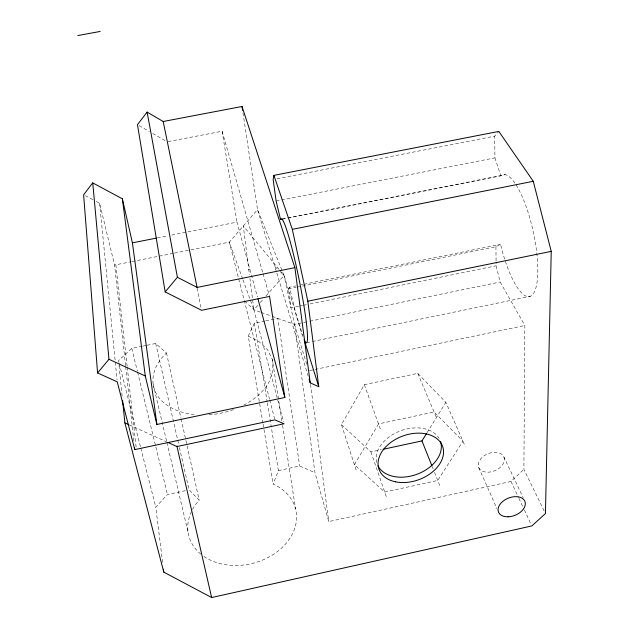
<?xml version="1.0" encoding="UTF-8"?>
<svg xmlns="http://www.w3.org/2000/svg" width="629" height="629" viewBox="0 0 629 629"><rect width="100%" height="100%" fill="white"/><g stroke="black" fill="none" stroke-linecap="round" stroke-linejoin="round"><path stroke-width="0.47" stroke-dasharray="3.15 2.36" d="M544.156 510.952L523.894 469.344L524.845 325.507L500.149 281.989L496.132 265.808L496.092 261.986M203.89 556.445A55.053 42.395 -13.7 0 0 284.017 545.673A55.053 42.395 -13.7 0 0 273.167 484.063L278.395 470.602L271.437 427.94M262.914 423.152L248.266 336.13L254.352 323.227L264.754 321.089M356.148 470.107L341.461 424.654L364.34 384.665L417.742 373.382L445.867 402.348L465.24 446.425M427.052 432.697L445.867 402.348M298.633 306.268L290.96 307.84L288.341 288.947L289.584 287.209L296.298 285.841M276.996 178.77L494.701 136.155L498.836 131.406M257.733 305.427L253.88 309.814L283.545 421.886M260.296 302.502L263.504 298.846M266.075 295.921L284.049 275.455L257.52 209.622L242.88 112.284M162.597 562.428L155.78 507.116L167.456 494.551L185.319 490.699M279.732 270.211L284.049 275.455L294.49 324.36L314.956 472.631L328.77 521.583L510.992 481.452L523.894 469.344M142.319 346.241L131.807 348.395L118.511 360.621L118.999 362.524M296.99 287.186L495.919 246.702L500.527 244.304A62.326 17.353 77.8 0 0 536.057 287.296A62.326 17.353 77.8 0 0 516.126 184.965M341.461 424.654L370.921 451.921L381.323 449.68M278.395 470.602L299.687 466.003L314.956 472.631M309.672 370.575L524.845 325.507M306.637 342.734L311.434 341.744M312.393 341.539L530.168 296.361M272.318 316.418L294.49 324.36L308.902 321.395M309.861 321.191L500.149 281.989M299.593 306.071L302.463 305.482M303.422 305.285L306.299 304.695M310.136 303.909L496.132 265.808M143.278 346.044L146.14 345.455M147.1 345.258L155.701 343.489L166.449 353.003A60.911 40.46 -12 0 0 196.484 414.763M265.69 320.9L277.845 318.4L299.687 466.003M301.087 284.866L303.005 284.481M303.964 284.284L500.527 244.304M288.341 288.947L296.023 287.382M125.588 365.622L114.58 265.037L131.249 261.711M132.208 261.522L173.541 253.275M174.5 253.086L189.879 250.02M190.846 249.823L229.294 242.157L257.52 209.622L276.54 272.16M276.131 201.028L494.937 157.863L494.701 136.155M157.36 237.904L167.912 235.812M171.748 235.057L236.991 222.123L257.426 297.006M281.886 219.065L286.698 218.106M287.657 217.917L505.236 174.705M282.476 219.222L287.288 218.271M288.247 218.082L500.865 175.853A62.326 17.353 77.8 0 1 514.978 183.212M168.116 141.596L222.116 131.241L262.796 272.821M260.335 312.126L253.88 309.814L244.98 301.307M261.255 312.456L271.398 316.088M129.307 424.905L166.386 441.747M248.266 336.13L259.407 341.924L267.632 349.818L272.318 359.363L281.981 421.516M85.292 195.65L92.88 199.676M96.253 201.461L99.618 203.253L114.58 265.037M139.166 125.643L149.34 131.508M152.737 133.466L166.308 141.289M274.834 266.531L278.12 269.715M280.754 272.271L284.049 275.455L302.659 335.1M200.816 554.141A55.053 42.395 -13.7 0 1 199.173 500.102L189.077 489.889L179.037 445.875M279.111 269.464L243.313 225.992L248.597 267.899M503.947 457.094A13.649 9.152 -22.3 0 1 487.978 472.19A13.649 9.152 -22.3 0 1 482.003 457.511A13.649 9.152 -22.3 0 1 503.947 457.094L523.218 497.83M510.992 481.452L518.5 497.468M518.917 498.357L523.926 509.026M524.342 509.922L531.01 524.154M478.716 467.544L496.949 508.633M417.742 373.382L436.298 417.239M432.359 466.97L433.082 468.762M434.513 472.363L439.86 485.785M242.652 278.914L229.294 242.157L269.519 399.053M242.983 279.834L253.88 309.814L249.949 278.623M364.34 384.665L380.427 429.222M370.921 451.921L386.576 497.476M302.549 336.342L296.33 315.939L289.584 287.209M494.937 157.863L500.865 175.853M294.49 324.36L306.724 364.277M276.831 273.096L308.218 376.291M263.071 273.764L269.306 295.473M269.762 399.997L274.614 418.922M119.243 363.476L140.534 447.188M140.778 448.139L155.78 507.116M131.807 348.395L137.366 371.173M137.594 372.124L167.456 494.551M153.162 384.17L166.693 441.558M166.913 442.517L188.11 532.433M155.701 343.489L177.512 439.176M177.732 440.127L178.825 444.915M166.449 353.003L180.9 417.955M181.113 418.914L199.173 500.102M197.034 288.129L201.162 308.352M263.079 424.119L273.167 484.063M222.116 131.241L236.991 222.123M254.352 323.227L267.168 401.758M267.325 402.733L271.28 426.965M282.586 425.401L295.567 508.924M310.529 384.405L328.77 521.583M248.722 268.874L249.454 274.724M115.87 264.778L127.144 366.298M127.255 367.281L136.249 448.304M125.69 366.605L133.82 440.827M119.015 365.488L122.199 396.624M99.618 203.253L117.049 379.869M272.318 359.363L273.041 369.97L269.605 380.93A60.911 40.46 -12 0 1 243.981 405.005M495.919 246.702L496.077 261.035M233.571 409.589A60.911 40.46 -12 0 1 208.82 414.81M376.716 462.551A33.62 23.234 -19.9 0 1 399.871 431.062A33.62 23.234 -19.9 0 1 439.121 438.397M378.516 423.915L354.394 464.697L384.712 492.067L437.737 480.454L462.936 441.188L434.089 412.019L378.516 423.915"/><path stroke-width="0.94" d="M304.082 339.66L304.955 341.563A63.293 5.441 78.5 0 0 299.608 282.028A63.293 5.441 78.5 0 0 280.55 219.607L276.131 201.028L273.143 179.524L273.914 175.365L498.836 131.406L533.258 181.294L551.232 251.372L545.429 513.555L531.851 525.93L211.635 597.55L163.792 572.131L124.888 422.9L122.6 400.516M383.21 449.271L421.973 440.898L426.548 433.515M177.315 446.047L176.985 446.551L211.635 597.55M273.914 175.365L292.312 229.349L307.825 301.181L318.761 386.709L310.215 382.857L294.883 267.655L242.008 106.498L163.186 121.499L147.123 112.096L137.468 124.668L165.175 291.919L201.555 310.278L269.574 296.416L284.843 397.481L156.896 424.473L132.412 242.849L122.364 198.811L92.738 182.882L83.61 194.762L97.581 372.942L117.238 381.819L134.779 449.609L274.857 419.865L284.049 423.773L176.985 446.551L168.155 442.549M97.581 372.942L108.974 359.285L92.738 182.882M165.175 291.919L177.394 277.279L147.123 112.096M248.636 269.849L249.202 269.401M307.825 301.181L551.232 251.372M177.394 277.279L197.105 287.422L294.883 267.655M292.312 229.349L533.258 181.294M132.412 242.849L156.401 238.1M280.55 219.607L282.476 219.222M77.768 35.562L100.176 31.45M124.888 422.9L128.418 424.504M108.974 359.285L145.283 376L156.896 424.473M421.973 440.898L432.005 466.065M304.365 340.58L318.761 386.709M309.075 379.106L310.215 382.857M257.945 298.901L284.843 397.481M163.186 121.499L197.105 287.422M242.008 106.498L242.59 110.358M122.364 198.811L145.283 376M163.438 569.221L163.792 572.131M134.567 447.659L134.779 449.609M440.544 441.566A33.62 23.234 -19.9 0 1 417.672 474.007A33.62 23.234 -19.9 0 1 377.943 465.798M508.083 516.802A14.247 9.215 -22.1 0 0 524.893 501.368A14.247 9.215 -22.1 0 0 502.091 502.013A14.247 9.215 -22.1 0 0 508.083 516.802M395.429 481.806A33.801 23.257 -19.9 0 0 443.531 451.142A33.801 23.257 -19.9 0 0 393.44 440.614A33.801 23.257 -19.9 0 0 395.429 481.806"/></g></svg>
